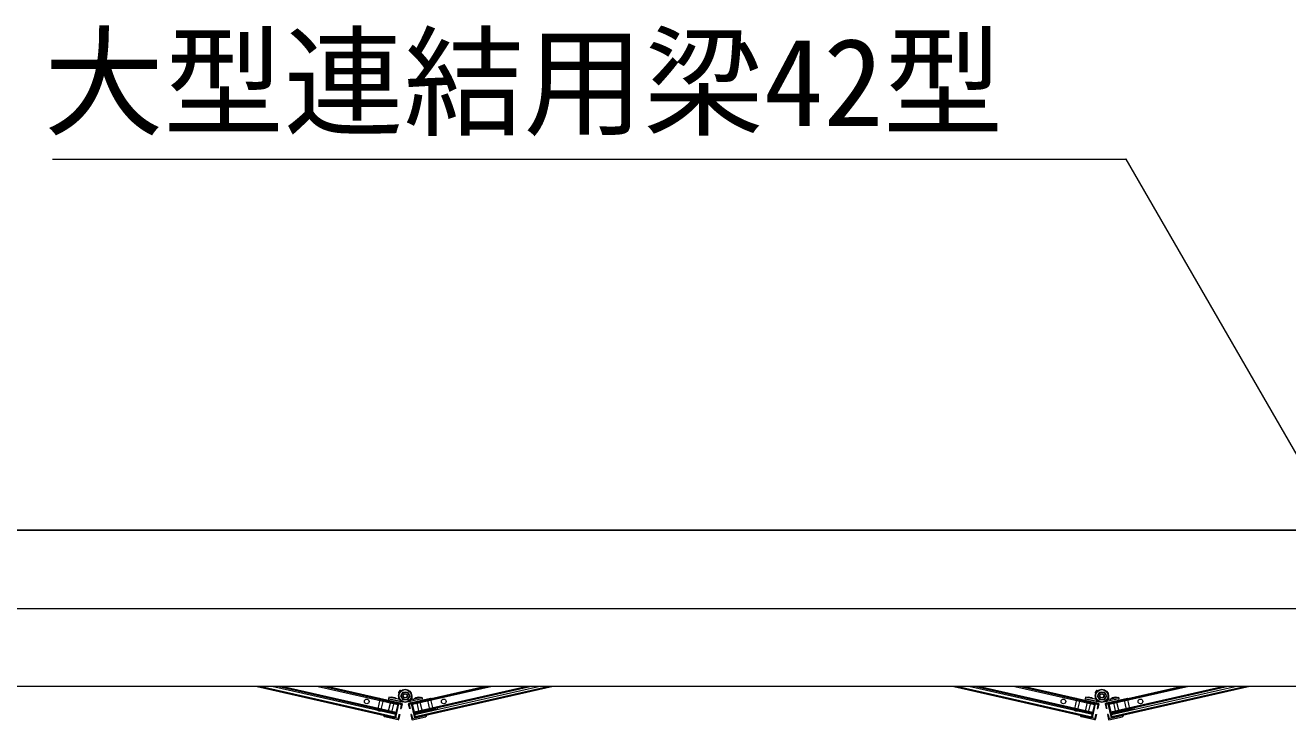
# Model space of a CAD drawing. Units: millimetres, scale not verified. Extents: x -30584 to 1616, y -23100 to 23100.
# Drawn here: x -25733 to -24116, y 18098 to 18986 of the extents above; entities that cross this region are included whole.
import ezdxf
from ezdxf.enums import TextEntityAlignment as Align

# ---------------------------------------------------------------- set-up
doc = ezdxf.new("R2010")
doc.units = ezdxf.units.MM
doc.header["$LTSCALE"] = 150
doc.linetypes.add('CHAIN2', pattern=[12, 9, -1, 1, -1])
doc.linetypes.add('DASHED1', pattern=[1.8, 1.2, -0.6])
for name, color, linetype, lineweight in [('0-6_ﾎﾞﾙﾄ類', 2, 'Continuous', 18), ('0-F_大型連結用梁42', 7, 'Continuous', 18), ('1-5_通芯', 1, 'CHAIN2', 18), ('1-8_標準ﾊﾟﾈﾙ', 7, 'Continuous', 18), ('1-A_文字', 7, 'Continuous', 18)]:
    doc.layers.add(name, color=color, linetype=linetype, lineweight=lineweight)
doc.styles.add('ＭＳ ゴシック', font='')
doc.styles.get('ＭＳ ゴシック').set_extended_font_data('MS Gothic')

msp = doc.modelspace()

# ---------------------------------------------------------------- linework, layer by layer
at = {"layer": '0-6_ﾎﾞﾙﾄ類'}
for p, q in [((-25249, 18123), (-25251.9, 18128.1)), ((-25243.3, 18123), (-25249, 18123)), ((-25243.3, 18133), (-25240.4, 18128.1)), ((-25240.4, 18128.1), (-25243.3, 18123)), ((-24357, 18123), (-24359.9, 18128.1)), ((-24351.3, 18123), (-24357, 18123)), ((-24351.3, 18133), (-24348.4, 18128.1)), ((-24348.4, 18128.1), (-24351.3, 18123))]:
    msp.add_line(p, q, dxfattribs=at)
for points in [[(-25251.9, 18128.1), (-25249, 18133), (-25243.3, 18133)], [(-24359.9, 18128.1), (-24357, 18133), (-24351.3, 18133)]]:
    msp.add_lwpolyline(points, dxfattribs=at)
for centre, radius in [((-25246.2, 18128.1), 4.91), ((-25246.2, 18128.1), 3), ((-25246.2, 18128.1), 2.46), ((-24354.2, 18128.1), 4.91), ((-24354.2, 18128.1), 3), ((-24354.2, 18128.1), 2.46)]:
    msp.add_circle(centre, radius, dxfattribs=at)
at = {"layer": '0-F_大型連結用梁42'}
for points in [[(-22426.2, 18140), (-26714.2, 18140), (-26714.2, 18340), (-22426.2, 18340)], [(-22426.2, 18340), (-25984.7, 18340), (-25984.7, 18240), (-22426.2, 18240)], [(-22426.2, 18140), (-25984.7, 18140), (-25984.7, 18240), (-22426.2, 18240)]]:
    msp.add_lwpolyline(points, close=True, dxfattribs=at)
at = {"layer": '1-5_通芯'}
msp.add_line((-26714.2, 18240), (-11732.6, 18240), dxfattribs=at)
at = {"layer": '1-8_標準ﾊﾟﾈﾙ'}
for p, q in [((-25430.3, 18140), (-25259, 18101.1)), ((-25402.3, 18140), (-25257.6, 18107.2)), ((-25357.5, 18140), (-25255.5, 18116.8)), ((-25134.8, 18140), (-25236.9, 18116.8)), ((-25090, 18140), (-25234.7, 18107.2)), ((-25062, 18140), (-25233.3, 18101.1)), ((-24538.3, 18140), (-24367, 18101.1)), ((-24510.3, 18140), (-24365.6, 18107.2)), ((-24465.5, 18140), (-24363.5, 18116.8)), ((-24242.8, 18140), (-24344.9, 18116.8)), ((-24198, 18140), (-24342.7, 18107.2)), ((-24170, 18140), (-24341.3, 18101.1)), ((-25279.6, 18123.5), (-25279.3, 18124.5)), ((-25255.2, 18118), (-25279.6, 18123.5)), ((-25278.8, 18124.9), (-25250.5, 18118.5)), ((-25253.1, 18134.8), (-25254.8, 18132.4)), ((-25254.7, 18131.7), (-25254, 18131.2)), ((-25254.7, 18128.1), (-25254.7, 18123.5)), ((-25253.2, 18123.2), (-25253.2, 18123.2)), ((-25251.7, 18134.5), (-25252.4, 18135)), ((-25213.6, 18124.9), (-25241.8, 18118.5)), ((-25239.2, 18123.2), (-25239.2, 18123.2)), ((-25237.7, 18128.1), (-25237.7, 18123.5)), ((-25237.1, 18118), (-25212.8, 18123.5)), ((-25235.8, 18124), (-25235.3, 18122)), ((-25212.8, 18123.5), (-25213, 18124.5)), ((-24387.6, 18123.5), (-24387.3, 18124.5)), ((-24363.2, 18118), (-24387.6, 18123.5)), ((-24386.7, 18124.9), (-24358.5, 18118.5)), ((-24361.1, 18134.8), (-24362.8, 18132.4)), ((-24362.7, 18131.7), (-24362, 18131.2)), ((-24362.7, 18128.1), (-24362.7, 18123.5)), ((-24361.2, 18123.2), (-24361.2, 18123.2)), ((-24359.7, 18134.5), (-24360.4, 18135)), ((-24321.6, 18124.9), (-24349.9, 18118.5)), ((-24347.2, 18123.2), (-24347.2, 18123.2)), ((-24345.7, 18128.1), (-24345.7, 18123.5)), ((-24345.1, 18118), (-24320.8, 18123.5)), ((-24343.8, 18124), (-24343.3, 18122)), ((-24320.8, 18123.5), (-24321, 18124.5)), ((-25287.2, 18112.7), (-25287.5, 18111.2)), ((-25284.6, 18110.5), (-25287.5, 18111.2)), ((-25257.9, 18106), (-25287.2, 18112.7)), ((-25274.8, 18108.3), (-25275.2, 18108.9)), ((-25258.2, 18104.5), (-25274.8, 18108.3)), ((-25258.2, 18104.5), (-25259.3, 18100)), ((-25255.2, 18118), (-25257.9, 18106)), ((-25252.4, 18112), (-25251.5, 18111.8)), ((-25250.1, 18117.9), (-25251.5, 18111.8)), ((-25242.2, 18117.9), (-25240.8, 18111.8)), ((-25239.9, 18112), (-25240.8, 18111.8)), ((-25237.1, 18118), (-25234.4, 18106)), ((-25234.4, 18106), (-25205.2, 18112.7)), ((-25234.1, 18104.5), (-25217.5, 18108.3)), ((-25234.1, 18104.5), (-25233, 18100)), ((-25217.5, 18108.3), (-25217.1, 18108.9)), ((-25207.8, 18110.5), (-25204.8, 18111.2)), ((-25205.2, 18112.7), (-25204.8, 18111.2)), ((-24395.2, 18112.7), (-24395.5, 18111.2)), ((-24392.6, 18110.5), (-24395.5, 18111.2)), ((-24365.9, 18106), (-24395.2, 18112.7)), ((-24382.8, 18108.3), (-24383.2, 18108.9)), ((-24366.2, 18104.5), (-24382.8, 18108.3)), ((-24366.2, 18104.5), (-24367.3, 18100)), ((-24363.2, 18118), (-24365.9, 18106)), ((-24360.4, 18112), (-24359.5, 18111.8)), ((-24358.1, 18117.9), (-24359.5, 18111.8)), ((-24350.2, 18117.9), (-24348.9, 18111.8)), ((-24347.9, 18112), (-24348.9, 18111.8)), ((-24345.1, 18118), (-24342.4, 18106)), ((-24342.4, 18106), (-24313.2, 18112.7)), ((-24342.1, 18104.5), (-24325.5, 18108.3)), ((-24342.1, 18104.5), (-24341, 18100)), ((-24325.5, 18108.3), (-24325.1, 18108.9)), ((-24315.8, 18110.5), (-24312.8, 18111.2)), ((-24313.2, 18112.7), (-24312.8, 18111.2)), ((-25259.3, 18100), (-25273.7, 18103.2)), ((-25255.2, 18097.5), (-25272.5, 18101.4)), ((-25253.2, 18104), (-25254.6, 18097.9)), ((-25254.2, 18104.2), (-25253.2, 18104)), ((-25238.1, 18104.2), (-25239.1, 18104)), ((-25239.1, 18104), (-25237.7, 18097.9)), ((-25237.1, 18097.5), (-25219.8, 18101.4)), ((-25233, 18100), (-25218.7, 18103.2)), ((-24367.3, 18100), (-24381.7, 18103.2)), ((-24363.2, 18097.5), (-24380.5, 18101.4)), ((-24361.2, 18104), (-24362.6, 18097.9)), ((-24362.2, 18104.2), (-24361.2, 18104)), ((-24346.1, 18104.2), (-24347.1, 18104)), ((-24347.1, 18104), (-24345.7, 18097.9)), ((-24345.1, 18097.5), (-24327.8, 18101.4)), ((-24341, 18100), (-24326.7, 18103.2))]:
    msp.add_line(p, q, dxfattribs=at)
at = {"layer": '1-8_標準ﾊﾟﾈﾙ', "color": 4, "linetype": 'DASHED1', "lineweight": 9}
for p, q in [((-25278.7, 18123.3), (-25281.4, 18111.3)), ((-25274.6, 18122.4), (-25277.3, 18110.4)), ((-25264.7, 18121.7), (-25265, 18120.2)), ((-25260.6, 18120.8), (-25260.9, 18119.3)), ((-25231.7, 18120.8), (-25231.4, 18119.3)), ((-25227.6, 18121.7), (-25227.3, 18120.2)), ((-25217.7, 18122.4), (-25215, 18110.4)), ((-25213.6, 18123.3), (-25210.9, 18111.3)), ((-24386.7, 18123.3), (-24389.4, 18111.3)), ((-24382.6, 18122.4), (-24385.3, 18110.4)), ((-24372.7, 18121.7), (-24373, 18120.2)), ((-24368.6, 18120.8), (-24368.9, 18119.3)), ((-24339.7, 18120.8), (-24339.4, 18119.3)), ((-24335.6, 18121.7), (-24335.3, 18120.2)), ((-24325.7, 18122.4), (-24323, 18110.4)), ((-24321.6, 18123.3), (-24318.9, 18111.3)), ((-25281.4, 18111.3), (-25281.6, 18110.4)), ((-25277.3, 18110.4), (-25277.5, 18109.4)), ((-25265, 18120.2), (-25267.8, 18108.3)), ((-25260.9, 18119.3), (-25263.7, 18107.3)), ((-25231.4, 18119.3), (-25228.7, 18107.3)), ((-25227.3, 18120.2), (-25224.6, 18108.3)), ((-25215, 18110.4), (-25214.8, 18109.4)), ((-25210.9, 18111.3), (-25210.7, 18110.4)), ((-24389.4, 18111.3), (-24389.6, 18110.4)), ((-24385.3, 18110.4), (-24385.5, 18109.4)), ((-24373, 18120.2), (-24375.8, 18108.3)), ((-24368.9, 18119.3), (-24371.7, 18107.3)), ((-24339.4, 18119.3), (-24336.7, 18107.3)), ((-24335.3, 18120.2), (-24332.6, 18108.3)), ((-24323, 18110.4), (-24322.8, 18109.4)), ((-24318.9, 18111.3), (-24318.7, 18110.4))]:
    msp.add_line(p, q, dxfattribs=at)
at = {"layer": '1-8_標準ﾊﾟﾈﾙ'}
for points in [[(-25435.7, 18140), (-25259.3, 18100), (-25254.9, 18119.2), (-25346.7, 18140)], [(-25430.3, 18140), (-25259, 18101.1), (-25258.4, 18104.1), (-25416.8, 18140)], [(-25407.7, 18140), (-25257.9, 18106), (-25255.2, 18118), (-25352.1, 18140)], [(-25056.6, 18140), (-25233, 18100), (-25237.4, 18119.2), (-25145.6, 18140)], [(-25084.6, 18140), (-25234.4, 18106), (-25237.1, 18118), (-25140.2, 18140)], [(-25062, 18140), (-25233.3, 18101.1), (-25234, 18104.1), (-25075.6, 18140)], [(-24543.7, 18140), (-24367.3, 18100), (-24362.9, 18119.2), (-24454.7, 18140)], [(-24538.3, 18140), (-24367, 18101.1), (-24366.3, 18104.1), (-24524.7, 18140)], [(-24515.7, 18140), (-24365.9, 18106), (-24363.2, 18118), (-24460.1, 18140)], [(-24164.6, 18140), (-24341, 18100), (-24345.4, 18119.2), (-24253.6, 18140)], [(-24192.6, 18140), (-24342.4, 18106), (-24345.1, 18118), (-24248.2, 18140)], [(-24170, 18140), (-24341.3, 18101.1), (-24342, 18104.1), (-24183.6, 18140)], [(-25253.1, 18123.2), (-25267.3, 18126.4), (-25267.7, 18124.4), (-25249.8, 18120.4)], [(-25239.2, 18123.2), (-25225, 18126.4), (-25224.6, 18124.4), (-25242.5, 18120.4)], [(-24361.1, 18123.2), (-24375.3, 18126.4), (-24375.7, 18124.4), (-24357.8, 18120.4)], [(-24347.2, 18123.2), (-24333, 18126.4), (-24332.6, 18124.4), (-24350.5, 18120.4)], [(-25284.6, 18110.5), (-25284, 18110.9), (-25275.2, 18108.9)], [(-25254.2, 18104.2), (-25255.4, 18099.1), (-25258.3, 18099.8), (-25254.2, 18117.8), (-25251.3, 18117.1), (-25252.4, 18112)], [(-25238.1, 18104.2), (-25236.9, 18099.1), (-25234, 18099.8), (-25238.1, 18117.8), (-25241, 18117.1), (-25239.9, 18112)], [(-25207.8, 18110.5), (-25208.4, 18110.9), (-25217.1, 18108.9)], [(-24392.6, 18110.5), (-24392, 18110.9), (-24383.2, 18108.9)], [(-24362.2, 18104.2), (-24363.4, 18099.1), (-24366.3, 18099.8), (-24362.2, 18117.8), (-24359.3, 18117.1), (-24360.4, 18112)], [(-24346.1, 18104.2), (-24344.9, 18099.1), (-24342, 18099.8), (-24346.1, 18117.8), (-24349, 18117.1), (-24347.9, 18112)], [(-24315.8, 18110.5), (-24316.4, 18110.9), (-24325.1, 18108.9)]]:
    msp.add_lwpolyline(points, dxfattribs=at)
for points in [[(-25252.1, 18120.9), (-25267.7, 18124.4), (-25268.2, 18122.5), (-25252.6, 18119)], [(-25224.6, 18124.4), (-25240.2, 18120.9), (-25239.8, 18119), (-25224.2, 18122.5)], [(-24360.1, 18120.9), (-24375.7, 18124.4), (-24376.2, 18122.5), (-24360.6, 18119)], [(-24332.6, 18124.4), (-24348.2, 18120.9), (-24347.8, 18119), (-24332.2, 18122.5)]]:
    msp.add_lwpolyline(points, close=True, dxfattribs=at)
for centre, radius in [((-25246.2, 18128.1), 8.51), ((-24354.2, 18128.1), 8.51), ((-25295.5, 18120.9), 3), ((-25246.2, 18128.1), 8), ((-25196.8, 18120.9), 3), ((-24403.5, 18120.9), 3), ((-24354.2, 18128.1), 8), ((-24304.8, 18120.9), 3)]:
    msp.add_circle(centre, radius, dxfattribs=at)
for centre, radius, start, end in [((-25278.9, 18124.4), 0.49, 77.218, 167.218), ((-25263.4, 18117.8), 8.51, 49.145, 105.29), ((-25254.4, 18132.1), 0.49, 145, 235), ((-25252.7, 18134.6), 0.49, 55, 145), ((-25228.9, 18117.8), 8.51, 74.71, 130.855), ((-25213.5, 18124.4), 0.49, 12.782, 102.782), ((-24386.9, 18124.4), 0.49, 77.218, 167.218), ((-24371.4, 18117.8), 8.51, 49.145, 105.29), ((-24362.4, 18132.1), 0.49, 145, 235), ((-24360.7, 18134.6), 0.49, 55, 145), ((-24336.9, 18117.8), 8.51, 74.71, 130.855), ((-24321.5, 18124.4), 0.49, 12.782, 102.782), ((-25277.9, 18117.2), 8.51, 229.145, 285.29), ((-25250.6, 18118), 0.49, 347.218, 77.218), ((-25241.7, 18118), 0.49, 102.782, 192.782), ((-25214.4, 18117.2), 8.51, 254.71, 310.855), ((-24385.9, 18117.2), 8.51, 229.145, 285.29), ((-24358.6, 18118), 0.49, 347.218, 77.218), ((-24349.7, 18118), 0.49, 102.782, 192.782), ((-24322.4, 18117.2), 8.51, 254.71, 310.855), ((-25272.2, 18102.9), 1.5, 167.218, 257.218), ((-25255.1, 18098), 0.49, 257.218, 347.218), ((-25237.2, 18098), 0.49, 192.782, 282.782), ((-25220.1, 18102.9), 1.5, 282.782, 12.782), ((-24380.2, 18102.9), 1.5, 167.218, 257.218), ((-24363.1, 18098), 0.49, 257.218, 347.218), ((-24345.2, 18098), 0.49, 192.782, 282.782), ((-24328.1, 18102.9), 1.5, 282.782, 12.782)]:
    msp.add_arc(centre, radius, start, end, dxfattribs=at)
at = {"layer": '1-A_文字'}
for p, q in [((-25697.8, 18814.9), (-24323.7, 18814.9)), ((-24323.2, 18814.9), (-24323.7, 18814.9)), ((-23991.2, 18240), (-24323.2, 18814.9))]:
    msp.add_line(p, q, dxfattribs=at)

# ---------------------------------------------------------------- texts
at = {"layer": '1-A_文字', "style": 'ＭＳ ゴシック'}
msp.add_text('大型連結用梁42型', height=112.6, dxfattribs=at).set_placement((-25708.8, 18823.6), align=Align.BOTTOM_LEFT)

doc.saveas('drawing.dxf')
